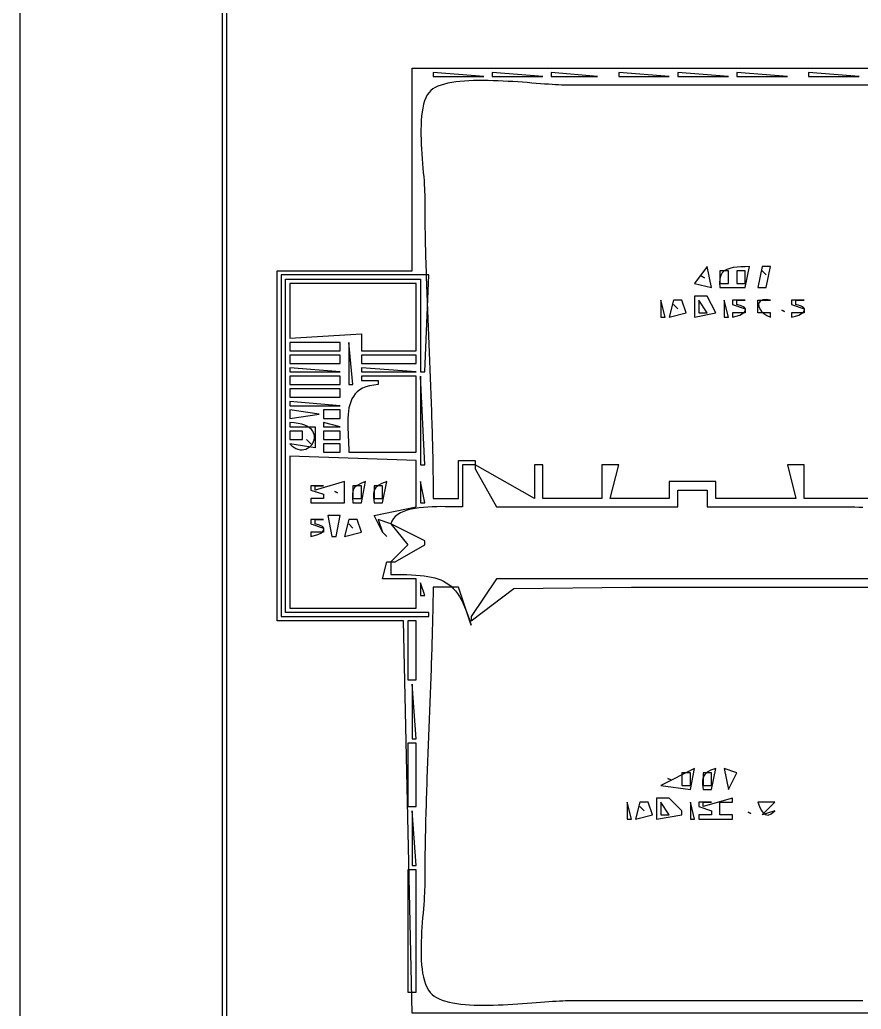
# Model space of a CAD drawing. Extents: x 0 to 1224, y 0 to 792.
# Drawn here: x 0 to 199.5, y 322.9 to 557.5 of the extents above; entities that cross this region are included whole.
import ezdxf

# ---------------------------------------------------------------- set-up
doc = ezdxf.new("R2010")
doc.units = 0
doc.layers.add('C7', color=7, linetype='CONTINUOUS')

msp = doc.modelspace()

# ---------------------------------------------------------------- linework, layer by layer
at = {"layer": 'C7'}
for points in [[(0, 792), (0, 0), (1224, 0), (1224, 792), (0, 792)], [(48, 774), (48, 133), (1208, 133), (1208, 774), (48, 774)], [(49, 773), (49, 134), (245, 134), (245, 215), (269, 214), (269, 322), (93, 322), (91, 415), (61, 415), (61, 498), (93, 498), (93, 546), (427, 546), (513, 546)], [(98, 545), (98, 544), (110, 544), (98, 545)], [(112, 545), (112, 544), (124, 544), (112, 545)], [(126, 545), (126, 544), (137, 544), (126, 545)], [(142, 545), (142, 544), (154, 544), (142, 545)], [(156, 545), (156, 544), (168, 544), (156, 545)], [(170, 545), (170, 544), (182, 544), (170, 545)], [(187, 545), (187, 544), (199, 544), (187, 545)], [(226, 542), (129, 542), (128.4081, 542.0085), (127.7417, 542.0327), (127.0058, 542.0707), (126.2055, 542.1206), (125.3456, 542.1807), (124.4313, 542.2492), (123.4676, 542.3242), (122.4593, 542.4041), (121.4116, 542.4869), (120.3294, 542.5708), (119.2178, 542.6542), (118.0817, 542.7351), (116.9261, 542.8118), (115.7561, 542.8825), (114.5767, 542.9453), (113.3928, 542.9985), (112.2095, 543.0403), (111.0317, 543.0688), (109.8646, 543.0824), (108.713, 543.0791), (107.5819, 543.0571), (106.4765, 543.0148), (105.4016, 542.9502), (104.3623, 542.8616), (103.3636, 542.7471), (102.4105, 542.605), (101.508, 542.4335), (100.6612, 542.2308), (99.8749, 541.995), (99.1542, 541.7244), (98.5041, 541.4172), (97.9297, 541.0715), (97.4359, 540.6856), (97.0277, 540.2577)], [(97.0277, 540.2576), (96.625, 539.6782), (96.2782, 539.012), (95.9839, 538.2659), (95.7388, 537.4471), (95.5394, 536.5627), (95.3825, 535.6197), (95.2646, 534.6252), (95.1824, 533.5864), (95.1326, 532.5102), (95.1119, 531.4039), (95.1167, 530.2744), (95.1439, 529.1288), (95.19, 527.9743), (95.2517, 526.8179), (95.3257, 525.6667), (95.4085, 524.5278), (95.4968, 523.4083), (95.5874, 522.3153), (95.6767, 521.2557), (95.7615, 520.2369), (95.8384, 519.2657), (95.904, 518.3494), (95.9551, 517.4949), (95.9882, 516.7094), (96, 516), (96.0011, 515.0043), (96.0045, 514.0086), (96.0101, 513.0128), (96.0178, 512.017), (96.0275, 511.0211), (96.0393, 510.0251), (96.053, 509.029), (96.0685, 508.0329), (96.0859, 507.0366), (96.105, 506.0403), (96.1257, 505.0439), (96.1481, 504.0474), (96.172, 503.0509), (96.1974, 502.0542), (96.2242, 501.0574), (96.2524, 500.0606), (96.2818, 499.0636), (96.3125, 498.0666), (96.3443, 497.0694), (96.3772, 496.0721), (96.4111, 495.0747), (96.446, 494.0772), (96.4818, 493.0796), (96.5185, 492.0818), (96.5559, 491.0839), (96.594, 490.086), (96.6328, 489.0878), (96.6721, 488.0896), (96.712, 487.0912), (96.7523, 486.0927), (96.793, 485.094), (96.834, 484.0953), (96.8752, 483.0963), (96.9167, 482.0972), (96.9583, 481.098), (97, 480.0987), (97.0416, 479.0991), (97.0832, 478.0994), (97.1247, 477.0996), (97.1659, 476.0996), (97.2069, 475.0994), (97.2476, 474.0991), (97.2879, 473.0986), (97.3278, 472.098), (97.3671, 471.0971), (97.4059, 470.0961), (97.444, 469.0949), (97.4814, 468.0936), (97.5181, 467.092), (97.5539, 466.0903), (97.5888, 465.0883), (97.6227, 464.0862), (97.6556, 463.0839), (97.6875, 462.0814), (97.7181, 461.0787), (97.7475, 460.0758), (97.7757, 459.0727), (97.8025, 458.0694), (97.8279, 457.0658), (97.8518, 456.0621), (97.8742, 455.0582), (97.8949, 454.054), (97.914, 453.0496), (97.9314, 452.045), (97.9469, 451.0402), (97.9606, 450.0352), (97.9724, 449.0299), (97.9821, 448.0244), (97.9898, 447.0186), (97.9954, 446.0126), (97.9988, 445.0064), (98, 444), (104, 444), (104, 453), (108, 453), (108, 452), (105, 452), (105, 442), (104.3173, 442.0055), (103.5502, 442.0193), (102.7102, 442.0369), (101.8085, 442.054), (100.8563, 442.0661), (99.8651, 442.0688), (98.8461, 442.0578), (97.8107, 442.0286), (96.7701, 441.9769), (95.7357, 441.8983), (94.7188, 441.7884), (93.7307, 441.6427), (92.7826, 441.457), (91.886, 441.2267), (91.0522, 440.9476), (90.2924, 440.6151), (89.6179, 440.225), (89.0401, 439.7729), (88.5703, 439.2542), (88.2198, 438.6647), (88, 438), (85, 439), (86, 436), (84, 440), (94, 442), (94, 453), (64, 454), (64, 418), (94, 418), (94, 425), (86, 425), (87, 429), (88, 429), (88, 426), (89.3146, 425.9931), (90.5607, 425.9778), (91.7408, 425.9511), (92.8576, 425.91), (93.9136, 425.8513), (94.9115, 425.7722), (95.8537, 425.6696), (96.7429, 425.5403), (97.5817, 425.3815), (98.3726, 425.19), (99.1182, 424.9628), (99.8212, 424.6969), (100.4841, 424.3892), (101.1094, 424.0368), (101.6998, 423.6366), (102.2579, 423.1855), (102.7861, 422.6805), (103.2872, 422.1186), (103.7637, 421.4968), (104.2182, 420.812), (104.6532, 420.0612), (105.0714, 419.2413), (105.4753, 418.3493), (105.8675, 417.3822), (106.2507, 416.337), (106.6273, 415.2106), (107, 414), (104, 423), (98, 423), (97.9881, 422.0126), (97.9746, 421.0245), (97.9595, 420.0358), (97.9427, 419.0465), (97.9244, 418.0565), (97.9046, 417.0659), (97.8833, 416.0747), (97.8607, 415.083), (97.8367, 414.0907), (97.8114, 413.0978), (97.785, 412.1043), (97.7573, 411.1104), (97.7286, 410.1159), (97.6987, 409.1209), (97.6679, 408.1254), (97.6361, 407.1294), (97.6034, 406.133), (97.5699, 405.1361), (97.5356, 404.1388), (97.5005, 403.141), (97.4648, 402.1429), (97.4284, 401.1443), (97.3914, 400.1454), (97.354, 399.146), (97.316, 398.1464), (97.2777, 397.1463), (97.2389, 396.146), (97.1999, 395.1453), (97.1606, 394.1443), (97.1212, 393.143), (97.0816, 392.1414), (97.0419, 391.1396), (97.0021, 390.1375), (96.9624, 389.1352), (96.9228, 388.1326), (96.8832, 387.1298), (96.8439, 386.1268), (96.8048, 385.1237), (96.766, 384.1203), (96.7275, 383.1168), (96.6894, 382.1132), (96.6518, 381.1094), (96.6147, 380.1055), (96.5781, 379.1015), (96.5422, 378.0973), (96.5069, 377.0932), (96.4724, 376.0889), (96.4386, 375.0846), (96.4056, 374.0802), (96.3736, 373.0758), (96.3424, 372.0714), (96.3123, 371.067), (96.2832, 370.0626), (96.2552, 369.0582), (96.2284, 368.0538), (96.2027, 367.0495), (96.1784, 366.0453), (96.1553, 365.0411), (96.1336, 364.0371), (96.1134, 363.0331), (96.0946, 362.0292), (96.0773, 361.0255), (96.0617, 360.0219), (96.0476, 359.0185), (96.0353, 358.0152), (96.0247, 357.0122), (96.016, 356.0093), (96.009, 355.0066), (96.004, 354.0041), (96.001, 353.0019), (96, 352), (95.9888, 351.2756), (95.9573, 350.4826), (95.9088, 349.6272), (95.8463, 348.7156), (95.7731, 347.7538), (95.6921, 346.7482), (95.6067, 345.7047), (95.5199, 344.6297), (95.435, 343.5292), (95.3549, 342.4094), (95.283, 341.2764), (95.2223, 340.1365), (95.176, 338.9957), (95.1473, 337.8603), (95.1393, 336.7364), (95.1551, 335.6301), (95.1979, 334.5477), (95.2709, 333.4952), (95.3771, 332.4788), (95.5198, 331.5048), (95.7021, 330.5792), (95.9272, 329.7082), (96.1981, 328.8979), (96.5181, 328.1546), (96.8903, 327.4844), (97.3179, 326.8935), (97.7402, 326.4559), (98.2421, 326.0598), (98.819, 325.7033), (99.4665, 325.3848), (100.1801, 325.1025), (100.9552, 324.8548), (101.7874, 324.6399), (102.6721, 324.4561), (103.6049, 324.3017), (104.5813, 324.1749), (105.5968, 324.0742), (106.6468, 323.9978), (107.727, 323.9438), (108.8327, 323.9108), (109.9595, 323.8969), (111.1029, 323.9003), (112.2584, 323.9195), (113.4215, 323.9527), (114.5877, 323.9982), (115.7525, 324.0543), (116.9114, 324.1192), (118.06, 324.1912), (119.1936, 324.2687), (120.3079, 324.35), (121.3983, 324.4332), (122.4603, 324.5168), (123.4895, 324.5989), (124.4813, 324.6779), (125.4312, 324.7521), (126.3348, 324.8198), (127.1875, 324.8791), (127.9849, 324.9286), (128.7224, 324.9663), (129.3956, 324.9907), (130, 325), (130.9965, 325.0019), (131.9931, 325.0038), (132.9898, 325.0056), (133.9865, 325.0073), (134.9832, 325.0089), (135.98, 325.0104), (136.9769, 325.0119), (137.9738, 325.0133), (138.9708, 325.0147), (139.9678, 325.0159), (140.9649, 325.0171), (141.962, 325.0182), (142.9592, 325.0193), (143.9565, 325.0203), (144.9538, 325.0212), (145.9512, 325.0221), (146.9486, 325.0229), (147.9461, 325.0236), (148.9437, 325.0243), (149.9413, 325.0249), (150.939, 325.0255), (151.9367, 325.026), (152.9346, 325.0264), (153.9324, 325.0268), (154.9304, 325.0272), (155.9284, 325.0275), (156.9265, 325.0277), (157.9247, 325.0279), (158.9229, 325.0281), (159.9212, 325.0282), (160.9195, 325.0282), (161.918, 325.0283), (162.9165, 325.0282), (163.9151, 325.0282), (164.9137, 325.0281), (165.9124, 325.0279), (166.9113, 325.0278), (167.9101, 325.0276), (168.9091, 325.0273), (169.9081, 325.027), (170.9072, 325.0267), (171.9064, 325.0264), (172.9057, 325.026), (173.9051, 325.0256), (174.9045, 325.0252), (175.904, 325.0248), (176.9036, 325.0243), (177.9033, 325.0238), (178.903, 325.0233), (179.9029, 325.0228), (180.9028, 325.0223), (181.9028, 325.0217), (182.9029, 325.0211), (183.9031, 325.0205), (184.9034, 325.0199), (185.9038, 325.0193), (186.9043, 325.0187), (187.9048, 325.018), (188.9055, 325.0174), (189.9062, 325.0167), (190.907, 325.0161), (191.9079, 325.0154), (192.909, 325.0148), (193.9101, 325.0141), (194.9113, 325.0134), (195.9126, 325.0128), (196.914, 325.0121), (197.9155, 325.0115), (198.9171, 325.0108), (199.9188, 325.0102)], [(163, 499), (160, 495), (164, 494), (163, 499)], [(166, 494), (172, 494), (173, 499), (171.9785, 498.9501), (170.9908, 498.9013), (170.0507, 498.8334), (169.1718, 498.726), (168.3681, 498.5586), (167.6531, 498.3111), (167.0408, 497.9628), (166.5448, 497.4936), (166.179, 496.8831), (165.957, 496.1109), (165.8928, 495.1566), (166, 494)], [(166, 498), (166, 495), (168, 495), (168, 498), (166, 498)], [(170, 498), (170, 495), (172, 495), (172, 498), (170, 498)], [(176, 499), (175, 494), (176, 494), (177, 494), (178, 499), (176, 499)], [(176, 498), (177, 497), (176, 498)], [(62, 497), (62, 416), (97, 416), (97, 417), (63, 417), (63, 496), (95, 496), (95, 474), (96, 474), (97, 497), (62, 497)], [(64, 495), (64, 482), (81, 483), (81, 479), (94, 479), (94, 495), (64, 495)], [(161.666672, 496.666656), (162.333328, 496.333344), (161.666672, 496.666656)], [(152, 491), (152, 487), (153, 487), (152, 491)], [(155, 491), (154, 487), (158, 488), (157, 491), (155, 491)], [(160, 492), (160, 487), (165, 488), (163, 492), (160, 492)], [(161, 491), (161, 488), (162, 488), (163, 488), (161, 491)], [(167, 491), (167, 487), (168, 487), (167, 491)], [(169, 491), (169, 490), (172, 489), (172, 488), (169, 488), (169, 487), (169.8898, 487.2117), (170.6847, 487.4919), (171.3419, 487.8242), (171.8186, 488.1925), (172.0722, 488.5802), (172.0599, 488.9711), (171.7389, 489.3489), (171.0665, 489.6973), (170, 490), (170, 491), (172, 491), (169, 491)], [(178, 487), (178, 488), (175, 488), (175, 491), (178, 491), (176.9802, 491.1463), (176.1989, 491.0889), (175.6445, 490.8617), (175.3055, 490.4985), (175.1705, 490.0334), (175.2279, 489.5002), (175.4663, 488.9328), (175.8742, 488.3651), (176.4401, 487.8312), (177.1525, 487.3648), (178, 487)], [(183, 491), (183, 490), (186, 489), (186, 488), (183, 488), (183, 487), (183.8898, 487.2117), (184.6847, 487.4919), (185.3419, 487.8242), (185.8186, 488.1925), (186.0722, 488.5802), (186.0599, 488.9711), (185.7389, 489.3489), (185.0665, 489.6973), (184, 490), (184, 491), (186, 491), (183, 491)], [(155, 490), (156, 489), (155, 490)], [(180.666672, 488.666656), (181.333328, 488.333344), (180.666672, 488.666656)], [(64, 481), (64, 479), (76, 479), (76, 481), (64, 481)], [(78, 481), (78, 471), (79, 471), (78, 481)], [(64, 478), (64, 476), (76, 476), (76, 478), (64, 478)], [(81, 478), (81, 476), (94, 476), (94, 478), (81, 478)], [(64, 475), (64, 474), (76, 474), (64, 475)], [(81, 475), (81, 474), (94, 474), (81, 475)], [(64, 473), (64, 471), (76, 471), (76, 473), (64, 473)], [(81, 473), (81, 472), (85, 472), (85, 471), (83.9081, 470.8962), (82.9291, 470.715), (82.0571, 470.4603), (81.2862, 470.1359), (80.6104, 469.7458), (80.024, 469.2937), (79.5209, 468.7837), (79.0952, 468.2195), (78.7411, 467.6051), (78.4527, 466.9443), (78.224, 466.241), (78.0491, 465.4991), (77.9221, 464.7226), (77.8372, 463.9152), (77.7884, 463.0808), (77.7698, 462.2234), (77.7755, 461.3468), (77.7996, 460.4549), (77.8362, 459.5517), (77.8794, 458.6408), (77.9233, 457.7264), (77.9619, 456.8121), (77.9895, 455.902), (78, 455), (94, 455), (94, 473), (81, 473)], [(95, 473), (95, 452), (96, 452), (95, 473)], [(64, 470), (64, 468), (76, 468), (76, 470), (64, 470)], [(64, 467), (64, 466), (76, 466), (64, 467)], [(64, 465), (64, 463), (71, 464), (64, 465)], [(72, 465), (72, 463), (76, 463), (76, 465), (72, 465)], [(64, 462), (64, 461), (70, 461), (70, 456), (64, 457), (64.4803, 456.5153), (64.9695, 456.1367), (65.4626, 455.8577), (65.9542, 455.6717), (66.4394, 455.5721), (66.913, 455.5523), (67.3698, 455.6058), (67.8047, 455.726), (68.2126, 455.9062), (68.5883, 456.1399), (68.9268, 456.4206), (69.2228, 456.7417), (69.4712, 457.0965), (69.667, 457.4786), (69.8049, 457.8812), (69.8799, 458.2979), (69.8868, 458.7221), (69.8204, 459.1472), (69.6757, 459.5666), (69.4475, 459.9737), (69.1307, 460.362), (68.7201, 460.7249), (68.2106, 461.0557), (67.597, 461.348), (66.8744, 461.5952), (66.0374, 461.7906), (65.0809, 461.9277), (64, 462)], [(64, 460), (64, 458), (67, 458), (67, 460), (64, 460)], [(72, 462), (72, 461), (76, 461), (72, 462)], [(72, 460), (72, 458), (76, 458), (76, 460), (72, 460)], [(68, 458), (69, 457), (68, 458)], [(72, 457), (72, 455), (76, 455), (76, 457), (72, 457)], [(207, 444), (186, 444), (186, 452), (182, 452), (184, 444), (165, 444), (165, 448), (154, 448), (154, 444), (140, 444), (142, 452), (138, 452), (138, 444), (124, 444), (124, 452), (122, 452), (122, 444), (108, 452), (108, 451), (113, 442), (156, 442), (156, 446), (163, 446), (163, 442), (197, 442), (197.9707, 441.9909), (198.9321, 441.9703), (199.879, 441.9478)], [(69, 447), (69, 446), (72, 445), (72, 444), (69, 444), (69, 443), (77, 443), (77, 448), (70, 446), (70, 447), (72, 447), (69, 447)], [(79, 443), (81, 443), (82, 448), (80.8519, 447.5726), (79.9911, 447.12), (79.389, 446.5998), (79.0172, 445.97), (78.8474, 445.1882), (78.8511, 444.2122), (79, 443)], [(84, 443), (86, 443), (87, 448), (85.8519, 447.5726), (84.991, 447.12), (84.3889, 446.5998), (84.0172, 445.97), (83.8474, 445.1882), (83.8511, 444.2122), (84, 443)], [(95, 448), (95, 443), (96, 443), (95, 448)], [(74.666664, 445.666656), (75.333336, 445.333344), (74.666664, 445.666656)], [(79, 447), (79, 444), (81, 444), (81, 447), (79, 447)], [(84, 447), (84, 444), (86, 444), (86, 447), (84, 447)], [(69, 439), (69, 438), (72, 437), (72, 436), (69, 436), (69, 435), (69.8898, 435.2117), (70.6847, 435.4919), (71.3419, 435.8242), (71.8186, 436.1925), (72.0722, 436.5802), (72.0599, 436.9711), (71.7389, 437.3489), (71.0665, 437.6973), (70, 438), (70, 439), (72, 439), (69, 439)], [(73, 440), (74, 435), (75, 435), (76, 440), (73, 440)], [(78, 439), (77, 435), (81, 436), (80, 439), (78, 439)], [(78, 438), (79, 437), (78, 438)], [(88, 438), (92, 433), (88, 429), (89, 429), (96, 433), (96, 434), (88, 438)], [(86, 436), (87, 435), (86, 436)], [(113, 425), (107, 416), (107, 415), (117.104942, 422.682098), (145, 423), (204, 423), (204, 417), (209, 421), (210, 421), (215, 416), (215, 417), (210, 424), (209, 424), (205, 419), (205, 425), (113, 425)], [(95, 424), (95, 421), (96, 421), (95, 424)], [(92, 415), (92, 401), (94, 401), (94, 415), (92, 415)], [(93, 400), (93, 387), (94, 387), (93, 400)], [(92, 386), (92, 371), (94, 371), (94, 386), (92, 386)], [(152, 376), (159, 375), (160, 380), (152, 376)], [(162, 375), (164, 375), (165, 380), (163.8519, 379.5726), (162.991, 379.12), (162.3889, 378.5998), (162.0172, 377.9699), (161.8474, 377.1881), (161.8511, 376.2122), (162, 375)], [(167, 380), (168, 375), (170, 379), (167, 380)], [(153.666672, 377.666656), (154.333328, 377.333344), (153.666672, 377.666656)], [(157, 379), (157, 376), (159, 376), (159, 379), (157, 379)], [(162, 379), (162, 376), (164, 376), (164, 379), (162, 379)], [(151, 373), (151, 368), (157, 369), (157, 370), (154, 373), (151, 373)], [(161, 372), (161, 371), (164, 370), (164, 369), (161, 369), (161, 368), (169, 368), (169, 369), (166, 369), (166, 372), (169, 372), (169, 373), (162, 371), (162, 372), (164, 372), (161, 372)], [(144, 372), (144, 368), (145, 368), (144, 372)], [(147, 372), (146, 368), (150, 369), (149, 372), (147, 372)], [(147, 371), (148, 370), (147, 371)], [(152, 372), (152, 369), (153, 369), (154, 369), (152, 372)], [(159, 372), (159, 368), (160, 368), (159, 372)], [(175, 372), (175.3568, 371.0001), (175.7618, 370.1368), (176.229, 369.471), (176.7723, 369.0636), (177.4059, 368.9753), (178.1438, 369.2671), (179, 370), (176, 369), (179, 372), (175, 372)], [(93, 370), (93, 357), (94, 357), (93, 370)], [(172.666672, 369.666656), (173.333328, 369.333344), (172.666672, 369.666656)], [(92, 356), (92, 327), (94, 327), (94, 356), (92, 356)]]:
    msp.add_lwpolyline(points, dxfattribs=at)

doc.saveas('drawing.dxf')
